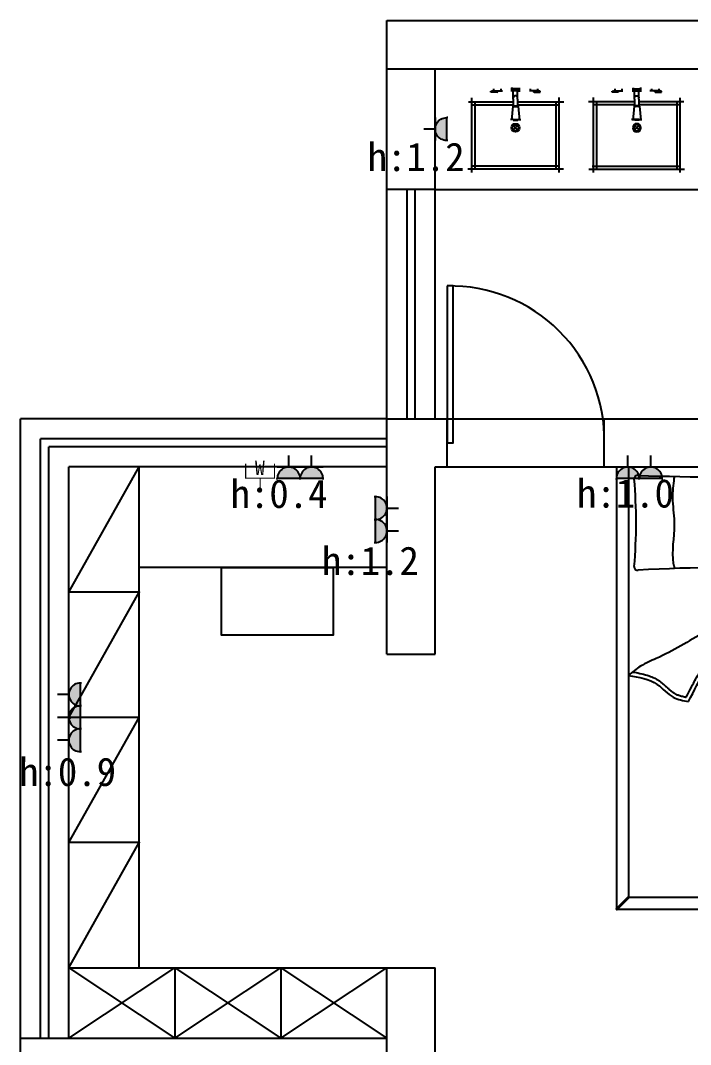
# Model space of a CAD drawing. Header units: millimetres. Extents: x -2231407 to 1513712, y -2704583 to 257.
# Drawn here: x 749420 to 752748, y -1347227 to -1342136 of the extents above; entities that cross this region are included whole.
import ezdxf

# ---------------------------------------------------------------- set-up
doc = ezdxf.new("R2010")
doc.units = ezdxf.units.MM
doc.layers.add('图例', color=4, linetype='Continuous')
doc.layers.add('强电', color=1, linetype='Continuous')
doc.styles.add('宋体', font='', dxfattribs={"width": 3, "height": 100})
doc.styles.add('长仿宋体', font='')
doc.styles.get('宋体').set_extended_font_data('SimSun')
doc.styles.get('长仿宋体').set_extended_font_data('ChangFangSong')

# ---------------------------------------------------------------- blocks, each defined once
blk = doc.blocks.new('3r32r232r2')
at = {"color": 8}
for p, q in [((557224.1, -1317317.2), (557224.1, -1319513)), ((557224.1, -1317317.2, 0), (559074.1, -1317317.2, 0)), ((557284.1, -1317317.2), (557284.1, -1319453)), ((559014.1, -1317317.2), (559014.1, -1319453)), ((559074.1, -1317317.2), (559074.1, -1319513)), ((557284.1, -1319453), (557224.1, -1319513)), ((557288.3, -1319457.2), (557228.3, -1319517.2)), ((557284.1, -1319453), (557288.3, -1319457.2)), ((559009.8, -1319457.2), (557288.3, -1319457.2)), ((559014.1, -1319453), (559009.8, -1319457.2)), ((559009.8, -1319457.2), (559069.8, -1319517.2)), ((559014.1, -1319453), (559074.1, -1319513)), ((559069.8, -1319517.2), (557228.3, -1319517.2))]:
    blk.add_line(p, q, dxfattribs=at)
for centre, radius, start, end in [((557328.7, -1317374.8), 16.1, 75.7063, 187.4418), ((554806.6, -1317594.8), 2515.5, 355.0304, 4.9696), ((557745.8, -1306191.2), 11175.5, 267.8814, 272.1186), ((558158.9, -1317375.3), 16.1, 352.5582, 104.2937), ((560452.5, -1317595.3), 2288, 174.5349, 185.4651), ((558218.9, -1317374.8), 16.1, 75.7063, 187.4418), ((555925.3, -1317594.8), 2288, 354.5349, 5.4651), ((558591.2, -1308670.7), 8696.2, 267.57225, 272.42775), ((558963.6, -1317374.8), 16.1, 352.5582, 104.2937), ((561257.2, -1317594.8), 2288, 174.5349, 185.4651), ((557328.7, -1317814.8), 16.1, 172.5582, 284.2937), ((557745.8, -1324737.2), 6919.2, 86.57688, 93.42312), ((558158.9, -1317815.3), 16.1, 255.7063, 7.4418), ((558218.9, -1317814.8), 16.1, 172.5582, 284.2937), ((558591.2, -1323202.9), 5385.2, 86.0777, 93.9223), ((558963.6, -1317814.8), 16.1, 255.7063, 7.4418), ((557226.2, -1319515.1), 3, 134.9931, 315.0996), ((559072, -1319515.1), 3, 224.9004, 45.0069)]:
    blk.add_arc(centre, radius, start, end, dxfattribs=at)
for points, knots in [([(557513.5, -1317821.6), (557511.7, -1317813.6), (557495.6, -1317742.7), (557523.3, -1317628.6), (557501.4, -1317492.1), (557506.2, -1317411.4), (557512.3, -1317371.5), (557513.4, -1317364.6)], [0, 0, 0, 0, 24.551262, 217.459975, 337.028895, 437.217911, 458.216546, 458.216546, 458.216546, 458.216546]), ([(558778.8, -1317821.6), (558780.6, -1317813.6), (558796.6, -1317742.7), (558769, -1317628.6), (558790.9, -1317492.1), (558786.1, -1317411.4), (558779.9, -1317371.5), (558778.9, -1317364.6)], [0, 0, 0, 0, 24.551262, 217.459975, 337.028895, 437.217911, 458.216546, 458.216546, 458.216546, 458.216546]), ([(559014.1, -1317985.3), (558610.6, -1317985.2), (558145.2, -1317985.3), (558010, -1317986.9), (557892.6, -1318002.4), (557812.7, -1318028.7), (557800.8, -1318070.8), (557675.3, -1318131.4), (557544.5, -1318206.5), (557439.1, -1318264.4), (557345, -1318301.6), (557303.4, -1318337), (557284.1, -1318353.5)], [96.646583, 96.646583, 96.646583, 96.646583, 862.076778, 918.615066, 991.086884, 1068.140151, 1171.141488, 1349.581713, 1485.494659, 1623.483177, 1710.544261, 1786.221499, 1786.221499, 1786.221499, 1786.221499]), ([(557582.6, -1318483.8), (557609.9, -1318428.9), (557662.2, -1318323.6), (557764.5, -1318203.9), (557858.7, -1318100.8), (557853, -1318027.2), (557876.9, -1318000.8), (558008.6, -1317989.5)], [0, 0, 0, 0, 183.123786, 351.251627, 469.436762, 603.05833, 703.77943, 703.77943, 703.77943, 703.77943]), ([(557571.4, -1318461.4), (557578, -1318448.1), (557586.2, -1318431.7), (557605, -1318395.4), (557615.7, -1318375.7), (557631.3, -1318348.8), (557635.8, -1318341.5), (557644.5, -1318327.3), (557648.9, -1318320.6), (557656.6, -1318308.9), (557660, -1318304), (557666.8, -1318294.3), (557670.3, -1318289.4), (557680.8, -1318275.1), (557688, -1318265.7), (557710, -1318237.8), (557725.2, -1318219.8), (557746.2, -1318195.6), (557751.8, -1318189.2), (557760.3, -1318179.6), (557763.2, -1318176.4), (557769.1, -1318169.8), (557772, -1318166.6), (557780.8, -1318156.8), (557786.7, -1318150.3), (557804.6, -1318131), (557816.9, -1318118.3), (557836.1, -1318099.4), (557842.7, -1318093.1), (557856.3, -1318080.7), (557863.2, -1318074.6), (557784.4, -1318056.7), (557799.2, -1318045.4), (557820.2, -1318031), (557826, -1318027.3), (557833.1, -1318022.9), (557834.4, -1318022.1), (557835.8, -1318021.3)], [11.446693, 11.446693, 11.446693, 11.446693, 66.20458, 66.20458, 132.409159, 132.409159, 157.738839, 157.738839, 181.269338, 181.269338, 198.679267, 198.679267, 216.089197, 216.089197, 250.909056, 250.909056, 320.548774, 320.548774, 345.827712, 345.827712, 358.848719, 358.848719, 371.869725, 371.869725, 397.911737, 397.911737, 449.995762, 449.995762, 476.701855, 476.701855, 503.407948, 503.407948, 556.820133, 556.820133, 576.394027, 576.394027, 580.819388, 580.819388, 580.819388, 580.819388]), ([(557284.1, -1318353.5), (557335.4, -1318361.8), (557421.4, -1318375.7), (557495.1, -1318468.3), (557556, -1318479.1), (557582.6, -1318483.8)], [0, 0, 0, 0, 150.204704, 251.768605, 330.790219, 330.790219, 330.790219, 330.790219]), ([(557304.2, -1318336.5), (557304.2, -1318336.5), (557304, -1318336.4), (557324.9, -1318340.1), (557337.4, -1318342.4), (557362.3, -1318348.2), (557374.7, -1318351.7), (557396.2, -1318359.3), (557405.3, -1318363.1), (557417.9, -1318369.4), (557421.5, -1318371.3), (557427.7, -1318374.9), (557430.3, -1318376.5), (557434.4, -1318379.1), (557435.9, -1318380.2), (557438.7, -1318382.1), (557440, -1318382.9), (557442.4, -1318384.7), (557443.6, -1318385.6), (557447.2, -1318388.3), (557449.6, -1318390.2), (557456.5, -1318395.8), (557460.8, -1318399.6), (557469.4, -1318407.2), (557473.5, -1318411), (557481.6, -1318418.4), (557485.6, -1318422), (557493.5, -1318428.7), (557497.4, -1318431.9), (557505.2, -1318437.7), (557509.1, -1318440.4), (557514, -1318443.2), (557514.9, -1318443.8), (557517, -1318444.9), (557518.1, -1318445.5), (557520.4, -1318446.7), (557521.6, -1318447.2), (557525.2, -1318448.8), (557527.6, -1318449.9), (557535.6, -1318452.9), (557541.4, -1318454.6), (557553.5, -1318457.8), (557559.9, -1318459.2), (557568.1, -1318460.8), (557569.8, -1318461.1), (557571.4, -1318461.4)], [0, 0, 0, 0, 24.319537, 24.319537, 60.416536, 60.416536, 96.513536, 96.513536, 124.132877, 124.132877, 135.417576, 135.417576, 143.707623, 143.707623, 148.705619, 148.705619, 152.813805, 152.813805, 156.921991, 156.921991, 165.138364, 165.138364, 181.57111, 181.57111, 198.003855, 198.003855, 214.4366, 214.4366, 230.869346, 230.869346, 247.302091, 247.302091, 251.381041, 251.381041, 256.076136, 256.076136, 260.771232, 260.771232, 270.161424, 270.161424, 290.550085, 290.550085, 310.938746, 310.938746, 316.14782, 316.14782, 316.14782, 316.14782])]:
    blk.add_open_spline(points, degree=3, knots=knots, dxfattribs=at)
blk = doc.blocks.new('A$C9808678f')
at = {"color": 8}
for p, q in [((87.6, 308.7), (87.6, 595.9)), ((507.6, 593.7), (507.6, 0)), ((62.2, 565.2), (526.6, 565.2)), ((87.9, 545.2), (506.5, 545.2)), ((107.6, 308.7), (107.6, 566.8)), ((487.6, 571.3), (487.6, 29.4)), ((21.3, 448.3), (21.3, 412.6)), ((27.2, 448.3), (21.3, 448.3)), ((27.2, 410.3), (27.2, 448.3)), ((7.6, 432.3), (25.3, 432.3)), ((7.6, 387.1), (24.3, 387.1)), ((19, 439.6), (19, 381.3)), ((19, 412.6), (21.3, 412.6)), ((19, 406.9), (23.7, 406.9)), ((7.6, 323), (7.6, 265.7)), ((19, 323), (19, 266.7)), ((115.1, 312.1), (203.6, 320.1)), ((197.6, 309.6), (197.6, 327.6)), ((0, 272.6), (24.8, 272.6)), ((1.5, 317.9), (25.3, 317.9)), ((70.7, 308.7), (21, 308.7)), ((70.7, 281.8), (21, 281.8)), ((70.7, 308.7), (117.4, 308.7)), ((70.7, 281.8), (117.4, 281.8)), ((87.6, 3), (87.6, 281.8)), ((107.6, 29.4), (107.6, 281.8)), ((113, 281.8), (113, 308.7)), ((114.9, 278.4), (203.1, 270.4)), ((117.4, 276.4), (117.4, 314.7)), ((197.6, 280.9), (197.6, 309.6)), ((201.1, 309.6), (197.6, 309.6)), ((201.1, 280.9), (197.6, 280.9)), ((197.6, 280.9), (197.6, 264.7)), ((201.1, 280.9), (201.1, 309.6)), ((235.8, 308.6), (262.7, 281.6)), ((235.8, 281.6), (262.7, 308.6)), ((7.6, 203.4), (24.8, 203.4)), ((19, 149.1), (19, 215)), ((7.6, 158.1), (24.3, 158.1)), ((19, 183.6), (23.7, 183.6)), ((19, 177.9), (21.3, 177.9)), ((21.3, 142.2), (21.3, 177.9)), ((27.2, 142.2), (21.3, 142.2)), ((27.2, 180.2), (27.2, 142.2)), ((527.7, 25.2), (63.5, 25.2)), ((504.4, 45.2), (93.1, 45.2))]:
    blk.add_line(p, q, dxfattribs=at)
for centre, radius in [((249.4, 295.2), 25.5), ((249.2, 295.1), 19)]:
    blk.add_circle(centre, radius, dxfattribs=at)
for centre, radius, start, end in [((23.7, 410.3), 3.43, 270, 0), ((21, 295.2), 13.4, 90, 98.43072), ((21, 295.2), 13.4, 261.56928, 270), ((64.2, 295.2), 13.4, 90, 270), ((23.7, 180.2), 3.43, 0, 90)]:
    blk.add_arc(centre, radius, start, end, dxfattribs=at)
blk = doc.blocks.new('五孔插座')
at = {"layer": '强电'}
h = blk.add_hatch(color=256, dxfattribs=at)
edge = h.paths.add_edge_path()
edge.add_ellipse((-2429131.2, -177745.8), major_axis=(-65.2, -65.2), ratio=1, start_angle=135, end_angle=315)
edge.add_line((-2429223.3, -177745.7), (-2429223.3, -177745.8))
edge.add_line((-2429223.3, -177745.8), (-2429039, -177745.8))
for p, q in [((-2429131.2, -177653.6), (-2429131.2, -177561.5)), ((-2429039, -177653.6), (-2429223.3, -177653.6)), ((-2429223.3, -177745.8), (-2429039, -177745.8)), ((-2429223.3, -177755), (-2429223.3, -177745.8)), ((-2429039, -177755), (-2429039, -177745.8))]:
    blk.add_line(p, q, dxfattribs=at)
at = {"layer": '强电', "extrusion": (0, 0, -1)}
blk.add_ellipse((-2429131.2, -177745.8), major_axis=(-65.2, -65.2), ratio=1, start_param=0.785398, end_param=3.926991, dxfattribs=at)
blk = doc.blocks.new('yfjhjl')
at = {"color": 1, "const_width": 9.6}
for points in [[(229609, 23222.7), (229609, 23102.7), (229849, 23102.7), (229849, 23222.7)], [(229729, 23102.7), (229729, 22982.7)]]:
    blk.add_lwpolyline(points, dxfattribs=at)
at = {"color": 1, "style": '宋体'}
blk.add_text('W', height=120, dxfattribs=at).set_placement((229686.1, 23127.9))

msp = doc.modelspace()

# ---------------------------------------------------------------- linework, layer by layer
at = {"color": 8}
for p, q in [((751240.32054, -1342135.94222), (757330.32054, -1342135.94222)), ((751240.32054, -1342375.94222), (751240.32054, -1342135.94222)), ((751240.32054, -1342375.94222), (754085.32054, -1342375.94222)), ((751240.32054, -1342975.94222), (751240.32054, -1342375.94222)), ((751480.32054, -1342975.94222), (751480.32054, -1342375.94222)), ((751240.32054, -1344115.94222), (751240.32054, -1342975.94222)), ((751480.32054, -1342975.94222), (751240.32054, -1342975.94222)), ((751340.32054, -1344115.94222), (751340.32054, -1342975.94222)), ((751380.32054, -1344115.94222), (751380.32054, -1342975.94222)), ((751480.32054, -1342975.94222), (752880.32054, -1342975.94222)), ((751480.32054, -1344115.94222), (751480.32054, -1342975.94222)), ((749420.32054, -1347195.94222), (749420.32054, -1344115.94222)), ((749420.32054, -1347195.94222), (749420.32054, -1344115.94222)), ((751240.32054, -1344115.94222), (749420.32054, -1344115.94222)), ((751240.32054, -1344115.94222), (751540.32054, -1344115.94222)), ((751240.32054, -1345285.94222), (751240.32054, -1344115.94222)), ((751540.32054, -1344355.94222), (751540.32054, -1344115.94222)), ((751540.32054, -1344115.94222), (752320.32054, -1344115.94222)), ((752320.32054, -1344115.94222), (754085.32054, -1344115.94222)), ((752320.32054, -1344355.94222), (752320.32054, -1344115.94222)), ((749520.32054, -1347195.94222), (749520.32054, -1344215.94222)), ((751240.32054, -1344215.94222), (749520.32054, -1344215.94222)), ((749560.32054, -1347195.94222), (749560.32054, -1344255.94222)), ((751240.32054, -1344255.94222), (749560.32054, -1344255.94222)), ((749660.32054, -1347195.94222), (749660.32054, -1344355.94222)), ((751240.32054, -1344355.94222), (749660.32054, -1344355.94222)), ((749660.32054, -1344978.44222), (750010.32054, -1344355.94222)), ((750010.32054, -1346845.94222), (750010.32054, -1344355.94222)), ((751480.32054, -1344355.94222), (751540.32054, -1344355.94222)), ((751480.32054, -1345285.94222), (751480.32054, -1344355.94222)), ((751540.32054, -1344355.94222), (752320.32054, -1344355.94222)), ((752320.32054, -1344355.94222), (756005.32054, -1344355.94222)), ((751240.32054, -1344855.94222), (750010.32054, -1344855.94222)), ((750010.32054, -1344978.44222), (749660.32054, -1344978.44222)), ((749660.32054, -1345600.94222), (750010.32054, -1344978.44222)), ((751240.32054, -1345285.94222), (751480.32054, -1345285.94222)), ((750010.32054, -1345600.94222), (749660.32054, -1345600.94222)), ((749660.32054, -1346223.44222), (750010.32054, -1345600.94222)), ((750010.32054, -1346223.44222), (749660.32054, -1346223.44222)), ((749660.32054, -1346845.94222), (750010.32054, -1346223.44222)), ((749660.32054, -1346845.94222), (751240.32054, -1346845.94222)), ((750186.9872, -1346845.94222), (750186.9872, -1347195.94222)), ((750713.65387, -1346845.94222), (750713.65387, -1347195.94222)), ((751240.32054, -1346845.94222), (751480.32054, -1346845.94222)), ((751240.32054, -1347915.94222), (751240.32054, -1346845.94222)), ((751480.32054, -1347675.94222), (751480.32054, -1346845.94222)), ((749420.32054, -1347195.94222), (751240.32054, -1347195.94222)), ((749420.32054, -1347675.94222), (749420.32054, -1347195.94222))]:
    msp.add_line(p, q, dxfattribs=at)
for points in [[(751540.32054, -1343455.94222), (751540.32054, -1344235.94222), (751570.32054, -1344235.94222), (751570.32054, -1343455.94222)], [(750417.92474, -1344855.94222), (750973.78822, -1344855.94222), (750973.78822, -1345191.35486), (750417.92474, -1345191.35486)]]:
    msp.add_lwpolyline(points, close=True, dxfattribs=at)
for points in [[(749660.32054, -1347195.94222), (750186.9872, -1346845.94222), (750713.65387, -1347195.94222), (751240.32054, -1346845.94222)], [(749660.32054, -1346845.94222), (750186.9872, -1347195.94222), (750713.65387, -1346845.94222), (751240.32054, -1347195.94222)]]:
    msp.add_lwpolyline(points, dxfattribs=at)
msp.add_arc((751555.32054, -1344220.94222), 765.14704, 358.87669729, 91.12330271, dxfattribs=at)
for p in [(750010.32054, -1344978.44222), (749666.01045, -1345605.26966), (750010.32054, -1346223.44222)]:
    msp.add_point(p, dxfattribs=at)

# ---------------------------------------------------------------- block references
at = {"color": 8, "yscale": 0.8, "zscale": 0.8}
for p, xscale, rotation in [((751642.8408, -1342469.89645), 0.8, 270), ((752717.80028, -1342469.89645), -0.8, 90)]:
    msp.add_blockref('A$C9808678f', p, dxfattribs=dict(at, xscale=xscale, rotation=rotation))
at = {"color": 3, "xscale": 0.5960957183269784, "yscale": 0.5960957184899598, "zscale": 0.5960957183999994}
msp.add_blockref('yfjhjl', (613670.04843, -1358182.79537), dxfattribs=at)
at = {"color": 8}
msp.add_blockref('3r32r232r2', (195156.23275, -27038.73979, 0.01039), dxfattribs=at)
at = {"layer": '图例', "lineweight": -3, "yscale": 0.6174630000425968, "zscale": 0.6174630000000002}
for p, xscale, rotation in [((641772.39347, 157221.69492), 0.6174629999686039, 90.00051155783369), ((-749145.03034, -1234648.0154), -0.6174629999686039, 359.9994884421664), ((-749031.24735, -1234648.0154), -0.6174629999686039, 359.9994884421664), ((-747460.42717, -1234648.01483), -0.6174629999686039, 359.9994884396448), ((-747346.64417, -1234648.01483), -0.6174629999686039, 359.9994884396448), ((860948.24735, 155337.26341), -0.6174629999686039, 269.9994884421663), ((860948.24735, 155223.48041), -0.6174629999686039, 269.9994884421663), ((639952.39398, -2845384.79612), -0.6174629999686039, 89.9994884421663), ((639952.39347, -2845498.57911), -0.6174629999686039, 89.9994884421663), ((639952.39347, -2845612.36211), -0.6174629999686039, 89.9994884421663)]:
    msp.add_blockref('五孔插座', p, dxfattribs=dict(at, xscale=xscale, rotation=rotation))

# ---------------------------------------------------------------- texts
at = {"layer": '图例', "color": 4, "char_height": 141.75, "width": 1263.1145985, "attachment_point": 4, "style": '长仿宋体'}
for s, insert in [('{\\fSimSun|b0|i0|c134|p2;h:1.2}', (751144.33031, -1342815.15917)), ('{\\fSimSun|b0|i0|c134|p2;h:0.4}', (750463.48487, -1344490.04845)), ('{\\fSimSun|b0|i0|c134|p2;h:1.0}', (752184.15247, -1344487.94119, 0.01039)), ('{\\fSimSun|b0|i0|c134|p2;h:1.2}', (750917.11657, -1344823.30102)), ('{\\fSimSun|b0|i0|c134|p2;h:0.9}', (749413.1294, -1345872.41228))]:
    msp.add_mtext(s, dxfattribs=dict(at, insert=insert))

doc.saveas('drawing.dxf')
